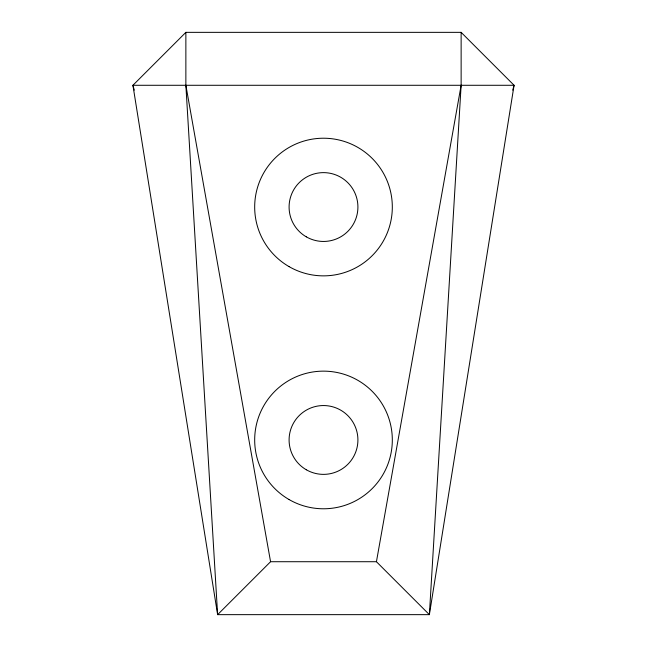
<?xml version="1.0" encoding="UTF-8"?>
<svg xmlns="http://www.w3.org/2000/svg" width="647" height="647" viewBox="0 0 647 647"><rect width="100%" height="100%" fill="white"/><g stroke="black" fill="none" stroke-linecap="round" stroke-linejoin="round"><path stroke-width="0.97" d="M461.133 32.35L461.133 85.283L429.373 614.65L217.627 614.65L132.926 85.283L185.867 32.35L461.133 32.35L514.074 85.283L429.373 614.65L376.433 561.717L270.567 561.717L217.627 614.65L185.867 85.283L185.867 32.35M376.433 561.717L461.133 85.283M512.731 90.151L514.074 85.283L132.926 85.283L134.269 90.151M185.867 85.283L270.567 561.717M289.088 499.557A68.817 68.817 0 0 0 392.317 439.96A68.817 68.817 0 0 0 289.088 380.363A68.817 68.817 0 0 0 289.088 499.557M289.088 266.637A68.817 68.817 0 0 0 392.317 207.04A68.817 68.817 0 0 0 289.088 147.443A68.817 68.817 0 0 0 289.088 266.637M306.298 236.842A34.412 34.412 0 0 0 357.912 207.04A34.412 34.412 0 0 0 306.298 177.238A34.412 34.412 0 0 0 306.298 236.842M306.298 469.762A34.412 34.412 0 0 0 357.912 439.96A34.412 34.412 0 0 0 306.298 410.158A34.412 34.412 0 0 0 306.298 469.762"/></g></svg>
